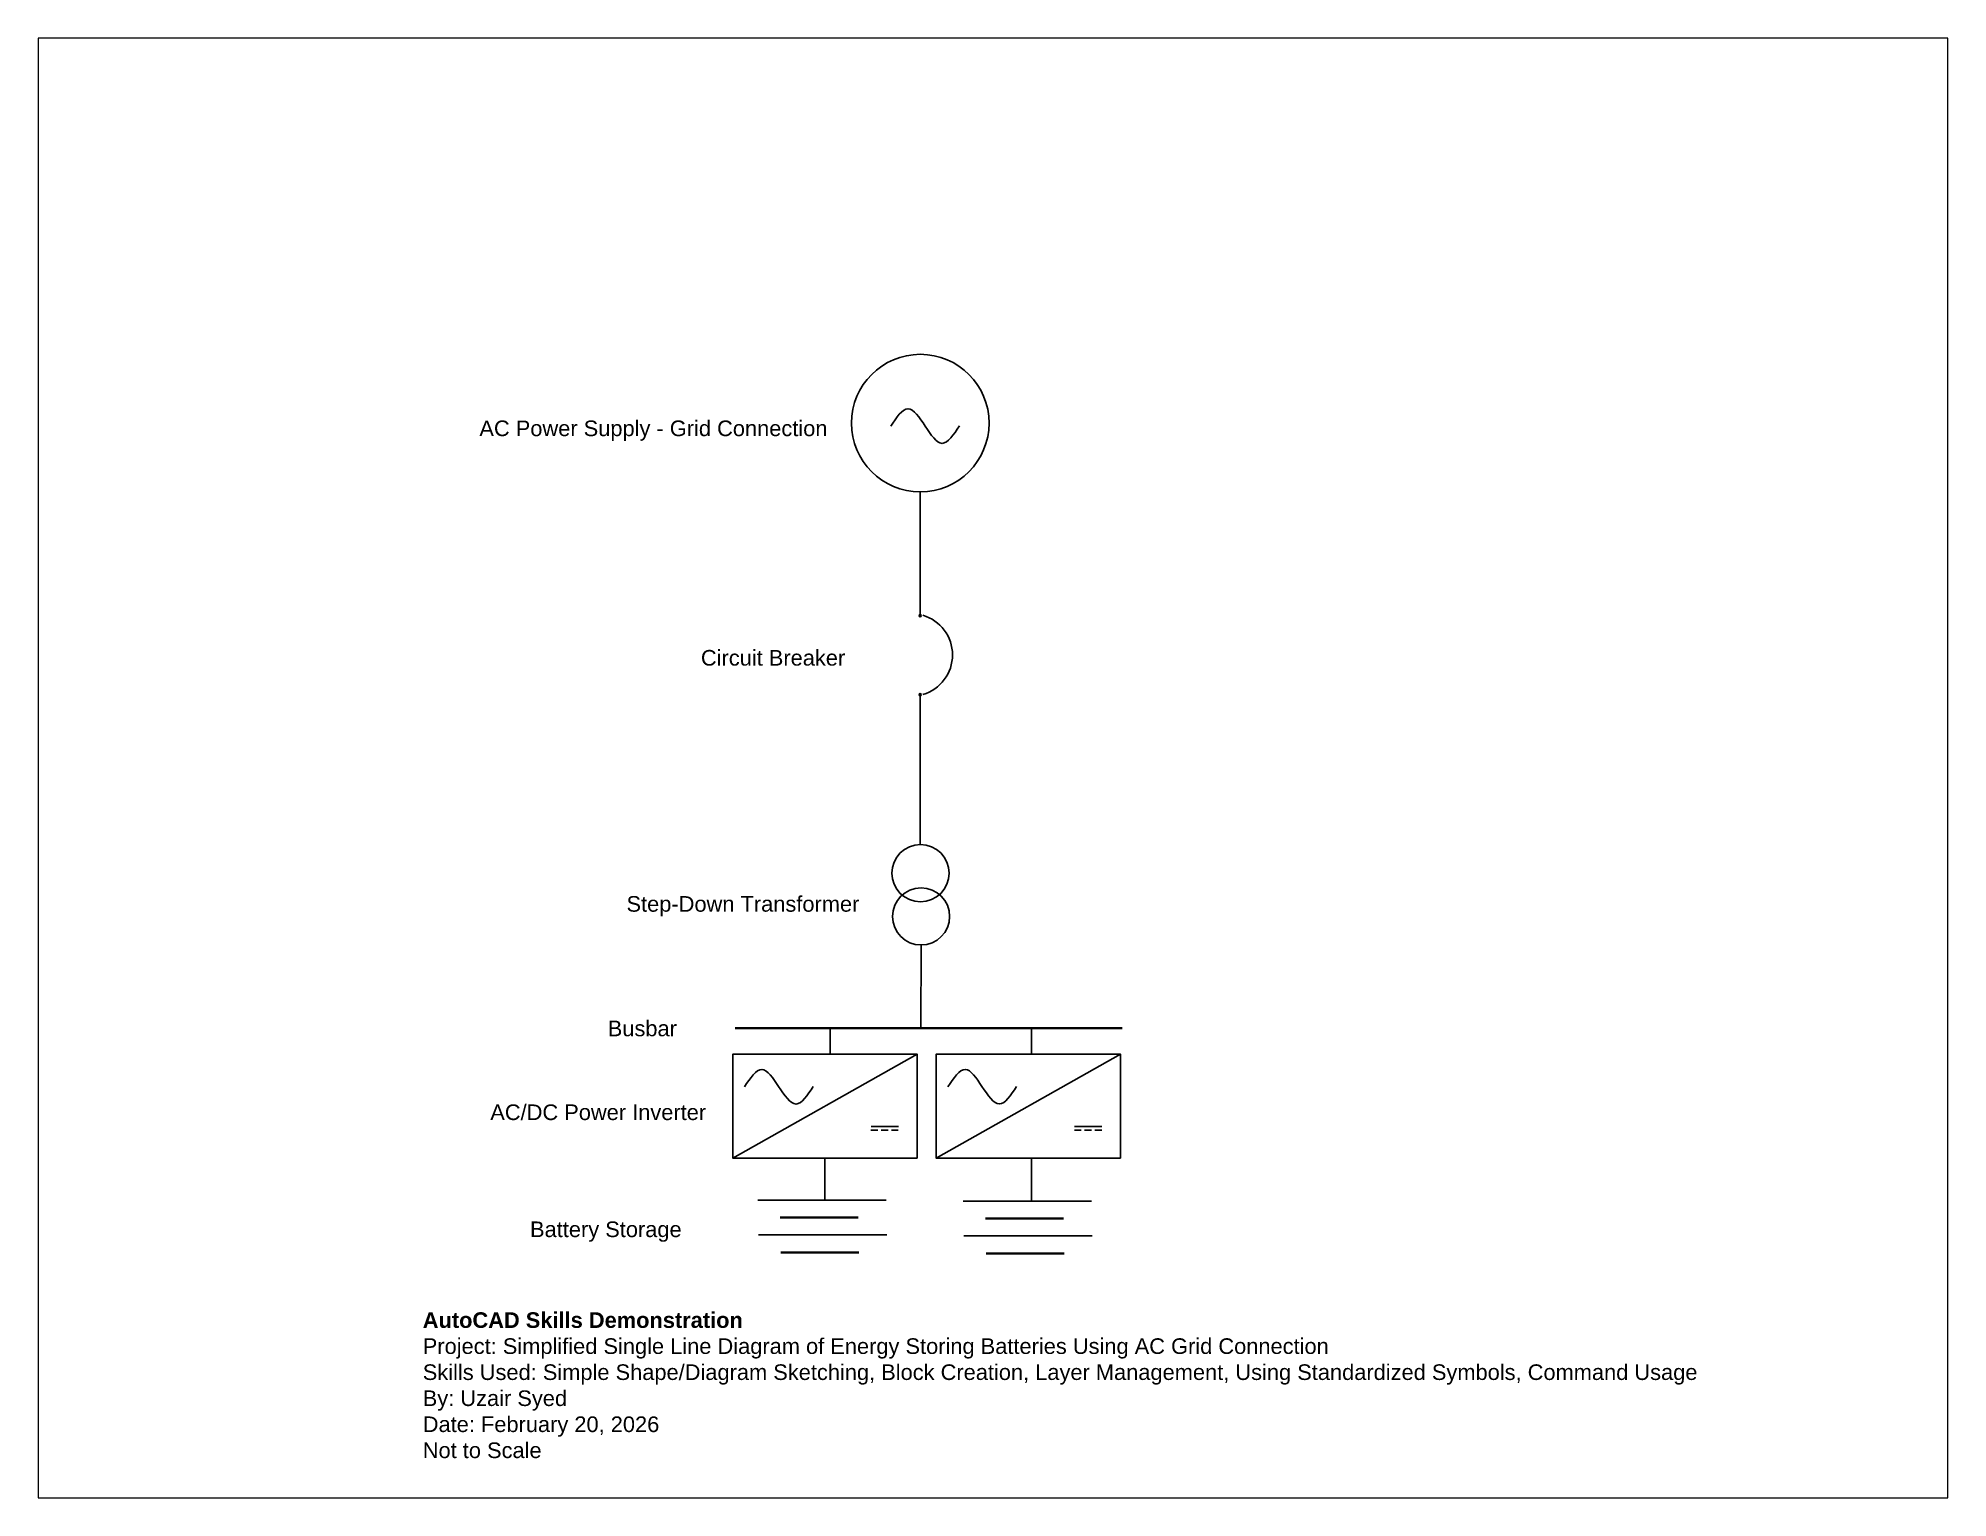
# Paper-space layout 'Layout1' of a CAD drawing. Header units: millimetres. Extents: x 0 to 257, y -1 to 196.
# The model-space entities are those that its viewports show. They can reach past a viewport. Long polylines and large blocks are cut down to what shows.
import ezdxf

# ---------------------------------------------------------------- set-up
doc = ezdxf.new("R2010")
doc.units = ezdxf.units.MM
for name, color, linetype in [('Busbar', 32, 'Continuous'), ('Equipment Symbols', 2, 'Continuous'), ('Labels', 4, 'Continuous'), ('PrimaryPower', 250, 'Continuous')]:
    doc.layers.add(name, color=color, linetype=linetype)
doc.styles.get("Standard").update_dxf_attribs({"font": 'arial.ttf'})

# ---------------------------------------------------------------- blocks, each defined once
blk = doc.blocks.new('AC current generator')
blk.add_circle((-17760, -21860), 2012)
blk.add_spline([(-18624, -21953), (-18124, -21443), (-17614, -21953), (-17124, -22453), (-16614, -21943)], degree=3)
blk = doc.blocks.new('Circuit Breaker')
h = blk.add_hatch(color=256)
h.dxf.hatch_style = 1
h.paths.add_polyline_path([(-31229, -16363, 1), (-31164, -16363, 1)])
h = blk.add_hatch(color=256)
h.dxf.hatch_style = 1
h.paths.add_polyline_path([(-28915, -16363, 1), (-28850, -16363, 1)])
for p, q in [((-33222, -16363), (-31197, -16363)), ((-28882, -16363), (-27002, -16363))]:
    blk.add_line(p, q)
for centre in [(-31197, -16363), (-28882, -16363)]:
    blk.add_circle(centre, 32.6)
blk.add_arc((-30048, -16622), 1205, 16.1226, 163.8774)
blk = doc.blocks.new('DC Battery')
for p, q in [((-21710, -3770), (-20780, -3770)), ((-20780, -3770), (-17960, -3770)), ((-21690, -4788), (-20760, -4788)), ((-20760, -4788), (-17940, -4788))]:
    blk.add_line(p, q)
at = {"lineweight": 40}
for p, q in [((-21065, -4282), (-18775, -4282)), ((-21045, -5300), (-18755, -5300))]:
    blk.add_line(p, q, dxfattribs=at)
blk = doc.blocks.new('Power Inverter')
for p, q in [((-15490, -7930), (-10090, -4890)), ((-14942, -5814), (-14142, -5814)), ((-14936, -5711), (-14736, -5711)), ((-14636, -5711), (-14436, -5711)), ((-14336, -5711), (-14136, -5711))]:
    blk.add_line(p, q)
blk.add_lwpolyline([(-15490, -4890), (-10090, -4890), (-10090, -7930), (-15490, -7930)], close=True)
blk.add_spline([(-12444, -6984), (-11944, -6474), (-11434, -6984), (-10944, -7484), (-10434, -6974)], degree=3)
blk = doc.blocks.new('Transformer')
for centre in [(-9945, -1327), (-8680, -1310)]:
    blk.add_circle(centre, 836)

msp = doc.modelspace()

# ---------------------------------------------------------------- linework, layer by layer
at = {"layer": 'Busbar', "lineweight": 40}
msp.add_line((32840, 22543), (44170, 22543), dxfattribs=at)
at = {"layer": 'PrimaryPower'}
for p, q in [((38259, 38234), (38259, 36638)), ((38257, 30418), (38257, 27910)), ((38281, 24974), (38273, 22543)), ((35620, 22528), (35620, 22543)), ((35620, 21778), (35620, 22528)), ((41510, 21778), (41510, 22543)), ((35470, 18730), (35470, 17510)), ((41510, 18730), (41510, 17480))]:
    msp.add_line(p, q, dxfattribs=at)

# ---------------------------------------------------------------- block references
at = {"layer": 'Equipment Symbols'}
for name, p in [('AC current generator', (56019, 62107)), ('DC Battery', (55219, 21280)), ('DC Battery', (61227, 21248))]:
    msp.add_blockref(name, p, dxfattribs=at)
for name, p, rotation in [('Circuit Breaker', (54619, 3416), 270), ('Transformer', (39591, 17130), 270), ('Power Inverter', (22680, 13847), 180), ('Power Inverter', (28630, 13848), 180)]:
    msp.add_blockref(name, p, dxfattribs=dict(at, rotation=rotation))

# ---------------------------------------------------------------- texts
at = {"layer": 'Labels', "attachment_point": 1}
for s, insert, char_height in [('AC Power Supply - Grid Connection', (25358, 40322), 457.09), ('Circuit Breaker', (31840, 33607), 457.09), ('Step-Down Transformer', (29663, 26405), 457.09), ('Busbar ', (29114, 22761), 457.1), ('AC/DC Power Inverter', (25677, 20308), 457.09), ('Battery Storage', (26840, 16883), 457.09), ('{\\fArial|b1|i0|c0|p34;AutoCAD Skills Demonstration\\P}Project: Simplified Single Line Diagram of Energy Storing Batteries Using AC Grid Connection\\PSkills Used: Simple Shape/Diagram Sketching, Block Creation, Layer Management, Using Standardized Symbols, Command Usage\\PBy: Uzair Syed\\PDate: February 20, 2026\\PNot to Scale', (23701, 14226), 457.088)]:
    msp.add_mtext_dynamic_manual_height_columns(s, width=64357.96, gutter_width=114, heights=[0], dxfattribs=dict(at, insert=insert, char_height=char_height))
at = {"layer": 'PrimaryPower', "insert": (29260, 43110), "char_height": 2.5, "attachment_point": 1}
msp.add_mtext_dynamic_manual_height_columns('AC Power Supply - Grid Connection ', width=5540, gutter_width=12.5, heights=[0], dxfattribs=at)

psp = doc.layouts.get("Layout1")

# ---------------------------------------------------------------- viewports
at = {"layer": 'Labels', "view_target_point": (36738.11, 20265.82)}
psp.add_viewport(center=(128.29, 97.6), size=(256.65, 196.2012), view_center_point=(3648.09, 9887.82), view_height=42713.578, dxfattribs=at)

doc.saveas('drawing.dxf')
